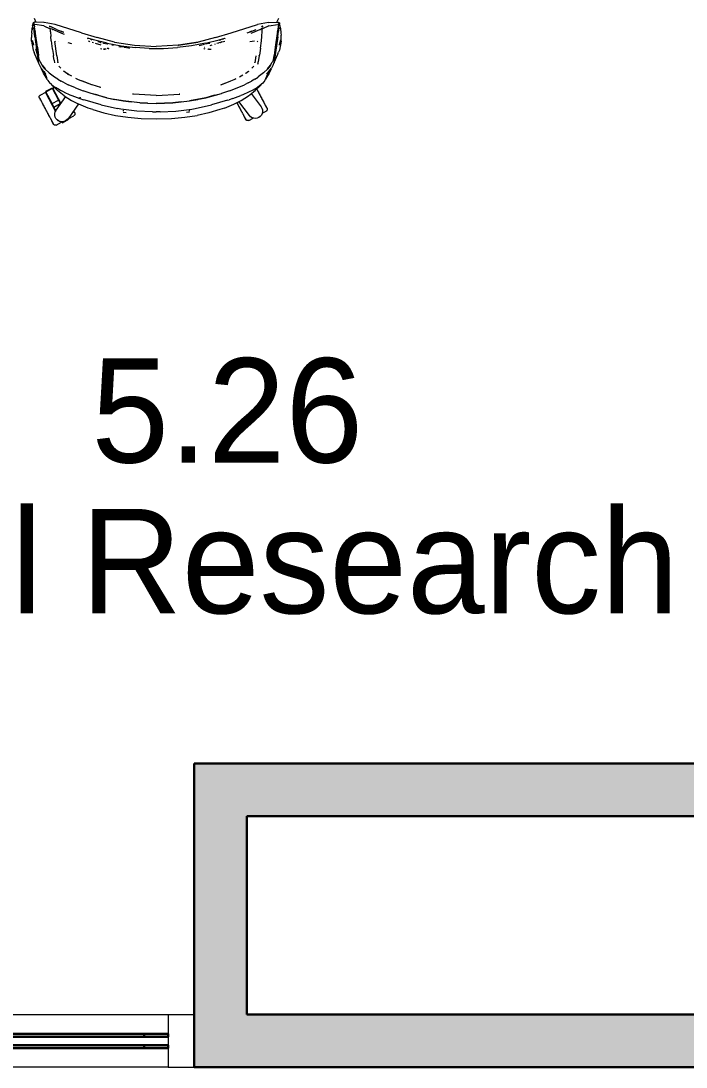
# Model space of a CAD drawing. Header units: millimetres. Extents: x 155927 to 326028, y -36033 to 97293.
# Drawn here: x 218083 to 219357, y 15108 to 17113 of the extents above; entities that cross this region are included whole.
import ezdxf

# ---------------------------------------------------------------- set-up
doc = ezdxf.new("R2010")
doc.units = ezdxf.units.MM
doc.header["$MEASUREMENT"] = 0
for name, color, linetype, lineweight in [('A-AREA-IDEN', 7, 'CONTINUOUS', 9), ('A-GLAZ-CURT', 7, 'CONTINUOUS', 9), ('A-GLAZ-CWMG', 7, 'CONTINUOUS', 9), ('A-WALL-PATT', 7, 'CONTINUOUS', 9), ('G-IMPT', 8, 'CONTINUOUS', 9), ('I-FURN', 8, 'CONTINUOUS', 9), ('I-WALL', 7, 'CONTINUOUS', 9)]:
    doc.layers.add(name, color=color, linetype=linetype, lineweight=lineweight)
doc.styles.add('Century Gothic', font='GOTHIC.TTF', dxfattribs={"height": 200})

msp = doc.modelspace()

# ---------------------------------------------------------------- hatches: boundary and pattern name
at = {"layer": 'A-GLAZ-CURT'}
h = msp.add_hatch(color=256, dxfattribs=at)
h.paths.add_polyline_path([(218319, 15143.6), (218319, 15149.6), (217529, 15149.6), (217529, 15143.6), (218138.2, 15143.6)], flags=0)
h.paths.add_polyline_path([(217529, 15165.6), (218319, 15165.6), (218319, 15171.6), (217529, 15171.6)], flags=0)
h = msp.add_hatch(color=256, dxfattribs=at)
h.paths.add_polyline_path([(218364.6, 15143.6), (218364.6, 15149.6), (218319, 15149.6), (218319, 15143.6)], flags=0)
h.paths.add_polyline_path([(218364.6, 15165.6), (218364.6, 15171.6), (218319, 15171.6), (218319, 15165.6)], flags=0)
at = {"layer": 'A-WALL-PATT'}
for points in [[(222748.8, 15588.6), (222849.8, 15588.6), (222849.8, 15689.6), (218414.6, 15689.6), (218414.6, 15588.6), (221777.7, 15588.6)], [(218515.6, 15107.6), (218515.6, 15588.6), (218414.6, 15588.6), (218414.6, 15107.6)], [(222849.8, 15107.6), (222849.8, 15208.6), (218515.6, 15208.6), (218515.6, 15107.6), (221777.7, 15107.6)]]:
    msp.add_hatch(color=256, dxfattribs=at).paths.add_polyline_path(points, flags=0)

# ---------------------------------------------------------------- linework, layer by layer
at = {"layer": 'A-GLAZ-CURT', "lineweight": 30}
for p, q in [((218319, 15171.6), (217529, 15171.6)), ((217529, 15165.6), (218319, 15165.6)), ((218319, 15165.6), (218319, 15171.6)), ((218364.6, 15171.6), (218319, 15171.6)), ((218319, 15171.6), (218319, 15165.6)), ((218319, 15165.6), (218364.6, 15165.6)), ((218364.6, 15165.6), (218364.6, 15171.6)), ((218319, 15149.6), (217529, 15149.6)), ((217529, 15143.6), (218319, 15143.6)), ((218319, 15143.6), (218319, 15149.6)), ((218364.6, 15149.6), (218319, 15149.6)), ((218319, 15149.6), (218319, 15143.6)), ((218319, 15143.6), (218364.6, 15143.6)), ((218364.6, 15143.6), (218364.6, 15149.6))]:
    msp.add_line(p, q, dxfattribs=at)
at = {"layer": 'A-GLAZ-CWMG'}
for p, q in [((218319, 15207.6), (217529, 15207.6)), ((218364.6, 15207.6), (218319, 15207.6)), ((218319, 15107.6), (217529, 15107.6)), ((218364.6, 15107.6), (218319, 15107.6))]:
    msp.add_line(p, q, dxfattribs=at)
at = {"layer": 'A-GLAZ-CWMG', "lineweight": 20, "extrusion": (0, 0, -1)}
for p, q in [((218414.6, 15207.6), (218364.6, 15207.6)), ((218364.6, 15207.6), (218364.6, 15107.6)), ((218414.6, 15107.6), (218414.6, 15207.6)), ((218364.6, 15107.6), (218414.6, 15107.6))]:
    msp.add_line(p, q, dxfattribs=at)
at = {"layer": 'G-IMPT'}
for p, q in [((218105.2, 17103.2), (218105.6, 17105.6)), ((218105.4, 17103.6), (218105.3, 17103)), ((218105.4, 17103.6), (218106, 17106.9)), ((218109.6, 17105.9), (218105.6, 17105.6)), ((218106, 17106.9), (218106.5, 17108.8)), ((218106, 17105.3), (218109.6, 17106)), ((218106, 17105.3), (218109.6, 17105.9)), ((218106.8, 17109.3), (218106.5, 17108.8)), ((218106.8, 17109.3), (218107.3, 17109.7)), ((218107.5, 17107.4), (218107.1, 17107.9)), ((218107.7, 17106.8), (218107.1, 17107.9)), ((218107.9, 17110.1), (218107.3, 17109.7)), ((218107.7, 17106.8), (218107.5, 17107.5)), ((218107.5, 17107.5), (218108.6, 17101.2)), ((218108.1, 17107.1), (218107.5, 17107.4)), ((218107.9, 17118.1), (218111.4, 17110)), ((218107.9, 17110.1), (218108.8, 17109.9)), ((218126.5, 17109.5), (218108, 17110.1)), ((218108, 17110.1), (218108.5, 17110)), ((218108.1, 17107.1), (218108.6, 17107)), ((218126.5, 17109.5), (218108.5, 17110)), ((218127.3, 17109.9), (218108.5, 17110)), ((218108.5, 17110), (218108.6, 17109.9)), ((218108.8, 17109.9), (218108.6, 17109.9)), ((218126.6, 17103.3), (218109.6, 17106)), ((218126.6, 17103.3), (218138.9, 17097.7)), ((218148.3, 17105.7), (218127.3, 17109.9)), ((218198.5, 17089.7), (218148.3, 17105.7)), ((218485.7, 17089.7), (218535.9, 17105.7)), ((218556.9, 17109.9), (218535.9, 17105.7)), ((218557.6, 17103.3), (218545.2, 17097.7)), ((218556.9, 17109.9), (218575.8, 17110.3)), ((218557.6, 17103.3), (218574.6, 17106)), ((218572.6, 17110.2), (218576.8, 17118.1)), ((218578.2, 17105.3), (218574.6, 17106)), ((218575.3, 17104.8), (218578.6, 17105.6)), ((218575.3, 17104.8), (218578.2, 17105.3)), ((218576.7, 17107.5), (218575.5, 17101.2)), ((218575.6, 17107), (218576.1, 17107.1)), ((218575.8, 17110.3), (218576.9, 17109.7)), ((218576.6, 17107.4), (218576.1, 17107.1)), ((218576.3, 17109.8), (218576.9, 17109.7)), ((218576.3, 17109.8), (218576.8, 17109.7)), ((218576.5, 17106.8), (218577, 17107.9)), ((218576.5, 17106.8), (218576.7, 17107.5)), ((218576.6, 17107.4), (218577, 17107.9)), ((218576.9, 17109.7), (218576.8, 17109.7)), ((218577.4, 17109.3), (218576.9, 17109.7)), ((218577.7, 17108.8), (218577.4, 17109.3)), ((218577.7, 17108.8), (218578.2, 17106.9)), ((218578.8, 17103.6), (218578.2, 17106.9)), ((218579, 17103.2), (218578.6, 17105.6)), ((218578.8, 17103.6), (218578.9, 17103)), ((218103.5, 17089.2), (218103.2, 17085.2)), ((218103.2, 17085.2), (218103.2, 17081.1)), ((218103.5, 17089.2), (218104.3, 17098.5)), ((218105.2, 17103.2), (218104.3, 17099)), ((218104.3, 17098.5), (218104.3, 17099)), ((218104.8, 17098.3), (218104.6, 17095.8)), ((218104.8, 17098.3), (218105.3, 17103)), ((218110.7, 17091.8), (218106.7, 17100.2)), ((218106.7, 17100.2), (218106.9, 17099.4)), ((218106.9, 17099.4), (218107.7, 17094.3)), ((218107.7, 17094.3), (218107.9, 17093)), ((218109.4, 17082.4), (218107.9, 17093)), ((218109.8, 17093.3), (218108.6, 17101.2)), ((218114.3, 17062.5), (218109.8, 17093.3)), ((218138, 17100.7), (218138.2, 17102.2)), ((218138.2, 17102.2), (218138.3, 17102.9)), ((218138.3, 17102.9), (218138.4, 17102.9)), ((218138.4, 17102.9), (218138.6, 17103)), ((218138.4, 17102.9), (218141.2, 17101.1)), ((218138.4, 17102.9), (218140.9, 17101.6)), ((218138.5, 17098.9), (218138.8, 17098.2)), ((218138.8, 17098.1), (218138.8, 17098.2)), ((218139.1, 17095.7), (218138.8, 17098.1)), ((218139.1, 17095.7), (218139.1, 17095.3)), ((218139.4, 17091.9), (218139.1, 17095.3)), ((218139.4, 17091.9), (218140, 17083)), ((218151, 17096.3), (218140.9, 17101.6)), ((218161.1, 17088.7), (218141, 17097.7)), ((218143.1, 17095.3), (218142.9, 17095.7)), ((218151, 17096.3), (218159.5, 17093)), ((218164.4, 17091), (218159.3, 17093.1)), ((218159.3, 17093.1), (218163.8, 17091.3)), ((218159.5, 17093), (218164.4, 17091)), ((218166.4, 17086.8), (218161.1, 17088.7)), ((218198.5, 17089.7), (218228.5, 17080.6)), ((218455.7, 17080.6), (218485.7, 17089.7)), ((218522.3, 17092), (218515.6, 17089)), ((218519.8, 17091), (218524.9, 17093.1)), ((218524.9, 17093.1), (218519.8, 17091)), ((218524.7, 17093), (218519.8, 17091)), ((218543.1, 17097.2), (218523.1, 17088.7)), ((218524.7, 17093), (218533.2, 17096.3)), ((218541.3, 17095.7), (218541.1, 17095.3)), ((218545.7, 17098.9), (218543.1, 17097.2)), ((218545.7, 17103.1), (218543.3, 17101.6)), ((218543.3, 17101.6), (218545.7, 17103.1)), ((218545.7, 17103.1), (218543.3, 17101.6)), ((218544.2, 17083), (218544.3, 17084)), ((218544.3, 17084), (218544.8, 17091.9)), ((218544.8, 17091.9), (218545.1, 17095.7)), ((218545.1, 17095.8), (218545.4, 17098.2)), ((218545.1, 17095.8), (218545.1, 17095.7)), ((218545.4, 17098.2), (218545.7, 17098.9)), ((218545.4, 17098.2), (218545.4, 17098.2)), ((218545.7, 17103.1), (218545.7, 17103.1)), ((218546, 17102.2), (218545.7, 17103.1)), ((218546.2, 17100.9), (218546, 17102.2)), ((218574.4, 17093.3), (218569.9, 17062.5)), ((218577.5, 17100.2), (218573.5, 17091.8)), ((218575.5, 17101.2), (218574.4, 17093.3)), ((218574.8, 17082.4), (218576.3, 17093)), ((218576.5, 17094.3), (218576.3, 17093)), ((218576.5, 17094.3), (218577.3, 17099.4)), ((218577.5, 17100.2), (218577.3, 17099.4)), ((218578.9, 17103), (218579.4, 17098.3)), ((218579.8, 17099), (218579, 17103.2)), ((218579.4, 17098.3), (218579.6, 17095.8)), ((218579.9, 17098.5), (218579.8, 17099)), ((218579.9, 17098.5), (218580.7, 17089.2)), ((218580.7, 17089.2), (218581, 17085.2)), ((218581, 17081.1), (218581, 17085.2)), ((218103.2, 17074.1), (218103.2, 17081.1)), ((218103.2, 17074.1), (218106.4, 17056.4)), ((218104.6, 17076), (218106.6, 17066.7)), ((218106.6, 17066.7), (218106.8, 17066.1)), ((218109.4, 17082.4), (218116, 17035.2)), ((218140.6, 17074.8), (218140, 17083)), ((218140.6, 17074.7), (218140.6, 17074.8)), ((218140.6, 17074.7), (218142.8, 17059.5)), ((218149, 17074), (218147.8, 17072.5)), ((218147.9, 17073.2), (218147.8, 17072.9)), ((218147.8, 17072.7), (218147.8, 17072.9)), ((218151.6, 17045.9), (218147.9, 17073.2)), ((218153.9, 17073.7), (218154.3, 17073.6)), ((218180.4, 17069), (218173.2, 17070.4)), ((218210.1, 17079.5), (218210.3, 17079.6)), ((218210.3, 17079.6), (218210.6, 17079.5)), ((218210.9, 17078.5), (218210.5, 17079.1)), ((218210.6, 17079.5), (218210.9, 17079.5)), ((218210.9, 17078.5), (218210.7, 17078.7)), ((218210.9, 17079.5), (218211.1, 17079.4)), ((218221.6, 17076.3), (218211.1, 17079.4)), ((218213.8, 17073.2), (218212.1, 17073.8)), ((218213.8, 17073.2), (218214.8, 17072.8)), ((218216.4, 17077.5), (218215.7, 17077.7)), ((218216.4, 17077.5), (218218.5, 17076.7)), ((218221.6, 17070.5), (218219.4, 17071.2)), ((218247.9, 17069.8), (218221.6, 17076.3)), ((218224.7, 17070), (218236.1, 17066.8)), ((218262.2, 17072.2), (218228.5, 17080.6)), ((218231, 17072.7), (218230.3, 17072.9)), ((218235, 17071.6), (218231, 17072.7)), ((218235, 17071.6), (218236.1, 17071.3)), ((218236.1, 17071.3), (218236.3, 17071.3)), ((218241.1, 17070), (218239.8, 17070.3)), ((218241.1, 17070), (218247.9, 17068.5)), ((218247.9, 17069.8), (218274.5, 17064.8)), ((218249.9, 17068), (218247.9, 17068.5)), ((218259.9, 17065.8), (218257.1, 17066.3)), ((218262.2, 17072.2), (218300.1, 17066.2)), ((218270, 17063.9), (218272.9, 17063.3)), ((218274.5, 17063.1), (218272.9, 17063.3)), ((218274.5, 17064.8), (218301.5, 17061.5)), ((218300.1, 17066.2), (218342.1, 17063.9)), ((218384.1, 17066.2), (218342.1, 17063.9)), ((218409.6, 17064.8), (218382.7, 17061.5)), ((218384.1, 17066.2), (218421.6, 17072)), ((218422, 17072.2), (218384.3, 17066)), ((218384.3, 17066), (218421.6, 17072)), ((218436.3, 17069.8), (218409.6, 17064.8)), ((218455.7, 17080.6), (218422, 17072.2)), ((218424.3, 17065.8), (218426.9, 17066.3)), ((218426.9, 17066.3), (218434.3, 17068)), ((218436.3, 17069.8), (218462.6, 17076.3)), ((218436.3, 17068.5), (218443, 17070)), ((218443, 17070), (218444.3, 17070.3)), ((218448.1, 17066.2), (218444.3, 17065.2)), ((218448.1, 17066.2), (218446.6, 17065.8)), ((218454.9, 17068.1), (218453.8, 17067.7)), ((218460.7, 17069.8), (218458.2, 17069.1)), ((218461.5, 17070.1), (218460.7, 17069.8)), ((218462.6, 17075.7), (218462.2, 17075.5)), ((218462.6, 17076.3), (218473.9, 17079.6)), ((218462.6, 17076.3), (218473.2, 17079.4)), ((218462.6, 17076.3), (218473.5, 17079.4)), ((218462.6, 17075.7), (218464.9, 17076.4)), ((218462.6, 17071.1), (218473.1, 17074.2)), ((218464.9, 17071.2), (218462.6, 17070.5)), ((218465.7, 17076.7), (218464.9, 17076.4)), ((218464.9, 17071.2), (218465.6, 17071.5)), ((218467.8, 17072.3), (218465.6, 17071.5)), ((218468.4, 17077.7), (218469.4, 17078.1)), ((218469.4, 17078.1), (218470.5, 17078.4)), ((218473.2, 17079.4), (218473.5, 17079.4)), ((218473.3, 17078.5), (218473.7, 17079.1)), ((218473.3, 17078.5), (218473.5, 17078.7)), ((218473.9, 17079.6), (218474.1, 17079.5)), ((218530.2, 17073.7), (218521.1, 17072.3)), ((218530.2, 17073.7), (218529.9, 17073.6)), ((218535.2, 17074), (218536.5, 17072.4)), ((218541.5, 17060.6), (218543.6, 17074.7)), ((218543.6, 17074.8), (218544.2, 17083)), ((218543.6, 17074.8), (218543.6, 17074.7)), ((218574.8, 17082.4), (218568.1, 17035.2)), ((218577.6, 17066.7), (218577.4, 17066.1)), ((218579.6, 17076), (218577.6, 17066.7)), ((218581, 17074.1), (218577.8, 17056.4)), ((218581, 17074.1), (218581, 17081.1)), ((218106.4, 17056.4), (218108, 17052.5)), ((218109.4, 17049.2), (218108, 17052.5)), ((218116.2, 17032.7), (218109.4, 17049.2)), ((218110.9, 17059.6), (218114.3, 17047.7)), ((218110.9, 17059.6), (218114.4, 17046.6)), ((218114.3, 17062.5), (218116.6, 17047.3)), ((218114.4, 17061.9), (218116.7, 17046.7)), ((218114.4, 17061.9), (218116.6, 17047.3)), ((218118, 17039), (218116.7, 17046.7)), ((218142.8, 17059.5), (218143.1, 17057.9)), ((218143.1, 17057.9), (218144.9, 17046.2)), ((218145.2, 17044.5), (218144.9, 17046.2)), ((218146.3, 17037.7), (218145.2, 17044.5)), ((218151.6, 17045.9), (218153.4, 17032.5)), ((218237.4, 17058.8), (218235.3, 17059)), ((218246.2, 17058.3), (218241.2, 17058.4)), ((218241.2, 17058.4), (218243.4, 17058.4)), ((218246.2, 17058.3), (218243.4, 17058.4)), ((218250, 17059.7), (218247.9, 17059.6)), ((218248.1, 17059.6), (218247.9, 17059.6)), ((218251.3, 17059.9), (218249.3, 17059.2)), ((218250.2, 17059.7), (218251.3, 17059.9)), ((218280.2, 17062.2), (218274.5, 17063.1)), ((218280.2, 17062.2), (218288.7, 17060.9)), ((218288.7, 17060.9), (218290.4, 17060.7)), ((218328.5, 17059.9), (218301.5, 17061.5)), ((218328.5, 17059.9), (218355.7, 17059.9)), ((218355.7, 17059.9), (218382.7, 17061.5)), ((218432.9, 17059.9), (218434.9, 17059.2)), ((218432.9, 17059.9), (218434, 17059.7)), ((218434.5, 17062.6), (218434.9, 17062.7)), ((218441, 17058.4), (218441.7, 17058.4)), ((218443.1, 17058.5), (218441.7, 17058.4)), ((218443.1, 17058.5), (218446.8, 17058.7)), ((218446.8, 17058.7), (218447.3, 17058.8)), ((218532.6, 17045.9), (218530.8, 17032.5)), ((218539.2, 17046.2), (218537.4, 17034.4)), ((218539.2, 17046.2), (218539.3, 17046.8)), ((218539.4, 17047.3), (218539.3, 17046.8)), ((218541.5, 17060.6), (218539.4, 17047.3)), ((218566.2, 17039), (218567.5, 17046.7)), ((218569.9, 17062.5), (218567.5, 17046.7)), ((218568, 17032.7), (218574.8, 17049.2)), ((218574.8, 17049.2), (218576.2, 17052.5)), ((218577.8, 17056.4), (218576.2, 17052.5)), ((218116, 17035.2), (218116.7, 17032.2)), ((218117, 17031.6), (218116.2, 17032.7)), ((218118.3, 17028.8), (218116.7, 17032.2)), ((218119.8, 17034.2), (218118, 17039)), ((218121.3, 17022.2), (218118.3, 17028.8)), ((218119.8, 17034.2), (218120, 17033.8)), ((218123.3, 17028), (218120, 17033.8)), ((218128.7, 17021), (218123.3, 17028)), ((218123.6, 17027.8), (218129, 17020.8)), ((218123.6, 17027.8), (218126.2, 17024.4)), ((218129, 17020.8), (218126.2, 17024.4)), ((218146.3, 17037.7), (218147, 17032.6)), ((218153.4, 17032.5), (218153.3, 17033)), ((218158.9, 17022), (218155.6, 17025.9)), ((218525.3, 17022), (218528.6, 17025.9)), ((218530.8, 17032.5), (218530.9, 17033)), ((218536.5, 17029.8), (218537, 17032)), ((218537, 17032), (218537.4, 17034)), ((218537.4, 17034.4), (218537.4, 17034)), ((218555.2, 17020.8), (218560.6, 17027.8)), ((218555.2, 17020.8), (218558, 17024.4)), ((218560.9, 17028), (218555.5, 17021)), ((218560.6, 17027.8), (218558, 17024.4)), ((218560.9, 17028), (218564.2, 17033.8)), ((218565.9, 17028.8), (218562.9, 17022.3)), ((218564.2, 17033.8), (218564.4, 17034.2)), ((218566.2, 17039), (218564.4, 17034.2)), ((218565.9, 17028.8), (218567.5, 17032.2)), ((218567.2, 17031.6), (218568, 17032.7)), ((218568.1, 17035.2), (218567.5, 17032.2)), ((218130.2, 17010.6), (218121.3, 17022.2)), ((218125.9, 17012.5), (218122, 17021.1)), ((218133.1, 17001), (218125.9, 17012.5)), ((218127, 17016.2), (218131.5, 17004.3)), ((218128.7, 17021), (218136.6, 17013.3)), ((218130.2, 17010.6), (218129.1, 17012.5)), ((218132.6, 17002.1), (218131.5, 17004.3)), ((218136.6, 17013.3), (218147, 17005.3)), ((218147, 17005.3), (218147.3, 17005.1)), ((218153.4, 17001.2), (218147.3, 17005.1)), ((218165.5, 17015.7), (218164.4, 17016.5)), ((218170.7, 17012.2), (218165.5, 17015.7)), ((218171.2, 17011.8), (218170.7, 17012.2)), ((218175, 17009.3), (218171.2, 17011.8)), ((218175, 17009.3), (218172.2, 17010.8)), ((218180.3, 17006.6), (218172.2, 17010.8)), ((218508, 17008.7), (218501.1, 17005.2)), ((218513.5, 17012.2), (218512.9, 17011.8)), ((218518.7, 17015.7), (218513.5, 17012.2)), ((218518.7, 17015.7), (218519.8, 17016.5)), ((218530.8, 17001.2), (218536.9, 17005.1)), ((218536.9, 17005.1), (218537.2, 17005.3)), ((218547.6, 17013.3), (218537.2, 17005.3)), ((218547.6, 17013.3), (218555.5, 17021)), ((218558.2, 17012.5), (218551.1, 17001)), ((218551.6, 17002.1), (218552.7, 17004.3)), ((218557.2, 17016.2), (218552.7, 17004.3)), ((218554, 17010.6), (218562.9, 17022.3)), ((218554, 17010.6), (218555.1, 17012.6)), ((218562.2, 17021.1), (218558.2, 17012.5)), ((218133.8, 16999.7), (218132.6, 17002.1)), ((218133.1, 17001), (218133.6, 17000.2)), ((218133.8, 16999.7), (218134.4, 16998.5)), ((218134.4, 16998.5), (218138.2, 16993.7)), ((218141.3, 16990.8), (218138.2, 16993.7)), ((218139.7, 16992.8), (218142.7, 16989.1)), ((218141.3, 16990.8), (218147.4, 16986)), ((218142.7, 16989.1), (218153, 16979.1)), ((218147.4, 16986), (218148.7, 16985.2)), ((218156.7, 16980.5), (218148.7, 16985.2)), ((218153.4, 17001.2), (218159.6, 16997.4)), ((218166.4, 16993.9), (218159.6, 16997.4)), ((218166.4, 16993.9), (218173.1, 16990.5)), ((218187.3, 16984.3), (218173.1, 16990.5)), ((218187.3, 16984.3), (218202.2, 16978.8)), ((218187.4, 17002.7), (218192.2, 17000.5)), ((218192.2, 17000.5), (218197.7, 16998.2)), ((218192.2, 17000.5), (218199.3, 16997.8)), ((218201, 16997.1), (218199.3, 16997.8)), ((218218.5, 16990.4), (218200.1, 16997.3)), ((218218.5, 16990.4), (218201, 16997.1)), ((218236, 16984.9), (218219.5, 16990.2)), ((218236, 16984.9), (218232.5, 16986)), ((218465.7, 16990.4), (218483.2, 16997.1)), ((218465.7, 16990.4), (218473.1, 16993.2)), ((218482, 16978.8), (218496.8, 16984.3)), ((218483.2, 16997.1), (218484.9, 16997.8)), ((218484.9, 16997.8), (218494.2, 17001.5)), ((218494.2, 17001.5), (218492, 17000.5)), ((218496.8, 16984.3), (218511.1, 16990.5)), ((218517.8, 16993.9), (218511.1, 16990.5)), ((218517.8, 16993.9), (218524.6, 16997.4)), ((218530.8, 17001.2), (218524.6, 16997.4)), ((218527.5, 16980.5), (218535.5, 16985.2)), ((218541.5, 16989.1), (218531.2, 16979.1)), ((218536.8, 16986), (218535.5, 16985.2)), ((218542.9, 16990.8), (218536.8, 16986)), ((218541.5, 16989.1), (218544.5, 16992.8)), ((218546, 16993.7), (218542.9, 16990.8)), ((218549.8, 16998.5), (218546, 16993.7)), ((218549.8, 16998.5), (218550.4, 16999.7)), ((218550.4, 16999.7), (218551.6, 17002.1)), ((218165.6, 16969.3), (218153, 16979.1)), ((218165.3, 16976.1), (218156.7, 16980.5)), ((218165.7, 16975.9), (218156.7, 16980.5)), ((218156.7, 16980.5), (218157.3, 16980.1)), ((218165.7, 16975.9), (218157.3, 16980.1)), ((218165.3, 16976.1), (218165.7, 16975.9)), ((218165.6, 16969.3), (218179.9, 16960.4)), ((218165.7, 16975.9), (218176.7, 16971.2)), ((218176.7, 16971.2), (218180.4, 16969.7)), ((218180.4, 16969.7), (218195.3, 16964.1)), ((218195.3, 16964.1), (218195.5, 16964.1)), ((218195.5, 16964.1), (218195.3, 16964.1)), ((218195.3, 16964.1), (218202.3, 16961.7)), ((218195.5, 16964.1), (218195.7, 16964.5)), ((218195.7, 16964.5), (218195.5, 16964.1)), ((218195.5, 16964.1), (218195.5, 16964.1)), ((218196.1, 16965.4), (218195.7, 16964.5)), ((218195.8, 16964.7), (218195.7, 16964.5)), ((218196.1, 16965.4), (218195.8, 16964.7)), ((218196.1, 16965.4), (218196.5, 16966.4)), ((218196.1, 16965.4), (218196.3, 16965.8)), ((218196.5, 16966.4), (218196.3, 16965.8)), ((218217.1, 16973.8), (218202.2, 16978.8)), ((218247.6, 16965.5), (218217.1, 16973.8)), ((218230.4, 16970.1), (218217.2, 16973.9)), ((218247.6, 16965.5), (218217.2, 16973.9)), ((218230.4, 16970.1), (218247.6, 16965.5)), ((218247.6, 16965.5), (218278.8, 16959.3)), ((218247.6, 16965.5), (218262.7, 16962.4)), ((218247.6, 16965.5), (218278.7, 16959.3)), ((218298.4, 16972.2), (218296.6, 16972.5)), ((218296.8, 16972.5), (218297.1, 16972.5)), ((218298.4, 16972.2), (218297.1, 16972.5)), ((218342.1, 16969.9), (218298.4, 16972.2)), ((218342.1, 16969.9), (218298.4, 16972.2)), ((218342.1, 16969.9), (218387.4, 16972.5)), ((218387.4, 16972.5), (218385.8, 16972.2)), ((218385.8, 16972.2), (218387.1, 16972.5)), ((218387.4, 16972.5), (218387.1, 16972.5)), ((218405.4, 16959.3), (218436.7, 16965.5)), ((218436.7, 16965.5), (218405.5, 16959.3)), ((218436.6, 16965.5), (218421.5, 16962.4)), ((218436.6, 16965.5), (218467, 16973.9)), ((218436.6, 16965.5), (218467.1, 16973.8)), ((218453.8, 16970.1), (218436.6, 16965.5)), ((218453.8, 16970.1), (218467, 16973.9)), ((218482, 16978.8), (218467.1, 16973.8)), ((218488.7, 16964.1), (218481.9, 16961.7)), ((218488.7, 16964.1), (218503.8, 16969.7)), ((218507.5, 16971.2), (218503.8, 16969.7)), ((218504.3, 16960.4), (218518.6, 16969.3)), ((218518.5, 16975.9), (218507.5, 16971.2)), ((218518.5, 16975.9), (218518.9, 16976.1)), ((218518.6, 16969.3), (218531.2, 16979.1)), ((218526.9, 16980.1), (218518.9, 16976.1)), ((218526.9, 16980.1), (218527.5, 16980.5)), ((218179.9, 16960.4), (218193.6, 16953.3)), ((218211.6, 16945.7), (218193.6, 16953.3)), ((218205.9, 16960.5), (218202.3, 16961.7)), ((218236.7, 16951.6), (218205.9, 16960.5)), ((218220.4, 16942.7), (218211.6, 16945.7)), ((218236.7, 16951.6), (218267.5, 16944.9)), ((218278.8, 16959.3), (218262.7, 16962.4)), ((218274.4, 16943.7), (218267.5, 16944.9)), ((218304.6, 16939.9), (218274.4, 16943.7)), ((218310.3, 16955.5), (218278.7, 16959.3)), ((218310.3, 16955.5), (218278.8, 16959.3)), ((218278.8, 16959.3), (218294.2, 16957.3)), ((218310.3, 16955.5), (218294.2, 16957.3)), ((218310.3, 16955.5), (218342.1, 16954.1)), ((218325.2, 16954.8), (218310.3, 16955.5)), ((218310.3, 16955.5), (218342.1, 16954.4)), ((218325.2, 16954.8), (218342.1, 16954.4)), ((218342.1, 16954.1), (218373.9, 16955.5)), ((218373.9, 16955.5), (218342.1, 16954.4)), ((218359, 16954.8), (218342.1, 16954.4)), ((218373.9, 16955.5), (218359, 16954.8)), ((218373.9, 16955.5), (218405.4, 16959.3)), ((218373.9, 16955.5), (218405.5, 16959.3)), ((218389.9, 16957.3), (218373.9, 16955.5)), ((218379.6, 16939.9), (218409.8, 16943.7)), ((218389.9, 16957.3), (218405.4, 16959.3)), ((218405.4, 16959.3), (218421.5, 16962.4)), ((218405.4, 16943.2), (218405.5, 16941.9)), ((218409.8, 16943.7), (218416.7, 16944.9)), ((218416.7, 16944.9), (218447.5, 16951.6)), ((218478.3, 16960.5), (218447.5, 16951.6)), ((218472.6, 16945.7), (218463.8, 16942.7)), ((218472.6, 16945.7), (218490.5, 16953.3)), ((218478.3, 16960.5), (218481.9, 16961.7)), ((218490.5, 16953.3), (218504.3, 16960.4)), ((218220.4, 16942.7), (218241.6, 16936.5)), ((218241.6, 16936.5), (218264, 16931.7)), ((218264, 16931.7), (218287.4, 16928.2)), ((218278.7, 16941.9), (218278.6, 16939.9)), ((218278.6, 16939.9), (218278.7, 16940)), ((218278.7, 16938.1), (218284.1, 16937.4)), ((218287.4, 16928.2), (218313, 16925.9)), ((218334.8, 16938.3), (218304.6, 16939.9)), ((218313, 16925.9), (218342.1, 16925.1)), ((218334.8, 16938.3), (218342.1, 16938.2)), ((218349.4, 16938.3), (218342.1, 16938.2)), ((218342.1, 16925.1), (218371.2, 16925.9)), ((218349.4, 16938.3), (218379.6, 16939.9)), ((218371.2, 16925.9), (218396.8, 16928.2)), ((218396.8, 16928.2), (218420.2, 16931.7)), ((218405.5, 16938.1), (218400.1, 16937.4)), ((218403.9, 16938), (218400.1, 16937.4)), ((218405.5, 16939.9), (218405.5, 16941.9)), ((218405.5, 16939.9), (218405.5, 16940)), ((218442.6, 16936.5), (218420.2, 16931.7)), ((218463.8, 16942.7), (218442.6, 16936.5))]:
    msp.add_line(p, q, dxfattribs=at)
at = {"layer": 'I-FURN'}
for p, q in [((218142.5, 16983.6), (218130.1, 16977.1)), ((218130.2, 16976.9), (218142.6, 16983.5)), ((218142.6, 16983.5), (218154.6, 16960.8)), ((218147, 16985), (218143.8, 16983.3)), ((218143.8, 16983.3), (218159.1, 16954.6)), ((218117.9, 16967.8), (218118, 16968)), ((218117.9, 16967.7), (218117.9, 16967.8)), ((218117.9, 16967.5), (218117.9, 16967.7)), ((218117.9, 16967.3), (218117.9, 16967.5)), ((218117.9, 16967.2), (218117.9, 16967.3)), ((218117.9, 16967), (218117.9, 16967.2)), ((218117.9, 16966.9), (218117.9, 16967)), ((218117.9, 16966.7), (218117.9, 16966.9)), ((218117.9, 16966.5), (218117.9, 16966.7)), ((218117.9, 16966.4), (218117.9, 16966.5)), ((218117.9, 16966.2), (218117.9, 16966.4)), ((218118, 16966.1), (218117.9, 16966.2)), ((218118, 16968.3), (218118.1, 16968.4)), ((218118, 16968.1), (218118, 16968.3)), ((218118, 16968), (218118, 16968.1)), ((218118, 16965.9), (218118, 16966.1)), ((218118.1, 16965.8), (218118, 16965.9)), ((218118.1, 16968.4), (218118.2, 16968.6)), ((218118.1, 16965.6), (218118.1, 16965.8)), ((218118.2, 16965.5), (218118.1, 16965.6)), ((218118.2, 16968.7), (218118.3, 16968.9)), ((218118.2, 16968.6), (218118.2, 16968.7)), ((218118.2, 16965.3), (218118.2, 16965.5)), ((218118.3, 16965.2), (218118.2, 16965.3)), ((218118.3, 16968.9), (218118.4, 16969)), ((218118.3, 16965.1), (218118.3, 16965.2)), ((218118.3, 16965.2), (218118.3, 16965.2)), ((218118.3, 16965.2), (218118.3, 16965.1)), ((218118.4, 16965), (218118.3, 16965.1)), ((218118.3, 16965.1), (218118.4, 16965.1)), ((218118.4, 16969.2), (218118.5, 16969.3)), ((218118.4, 16969), (218118.4, 16969.2)), ((218118.4, 16965.1), (218118.4, 16965)), ((218118.5, 16964.9), (218118.4, 16965)), ((218118.4, 16965), (218118.5, 16964.8)), ((218118.5, 16969.3), (218118.6, 16969.4)), ((218118.5, 16964.8), (218118.5, 16964.9)), ((218118.6, 16964.6), (218118.5, 16964.8)), ((218118.5, 16964.8), (218118.6, 16964.7)), ((218118.6, 16969.4), (218118.7, 16969.6)), ((218118.6, 16964.7), (218118.7, 16964.4)), ((218118.8, 16964.3), (218118.6, 16964.6)), ((218118.7, 16969.6), (218118.8, 16969.7)), ((218118.7, 16964.4), (218118.8, 16964.2)), ((218118.8, 16969.7), (218118.9, 16969.8)), ((218118.9, 16964), (218118.8, 16964.3)), ((218118.8, 16964.2), (218119, 16963.9)), ((218118.9, 16969.8), (218119, 16969.9)), ((218119.1, 16963.7), (218118.9, 16964)), ((218119, 16969.9), (218119.2, 16970)), ((218119, 16963.9), (218119.2, 16963.6)), ((218119.3, 16963.4), (218119.1, 16963.7)), ((218119.2, 16970), (218119.3, 16970.1)), ((218119.2, 16963.6), (218119.4, 16963.2)), ((218119.3, 16970.1), (218119.4, 16970.2)), ((218119.5, 16963), (218119.3, 16963.4)), ((218119.4, 16970.2), (218119.5, 16970.3)), ((218119.4, 16963.2), (218119.6, 16962.8)), ((218119.5, 16970.3), (218119.7, 16970.4)), ((218119.7, 16962.5), (218119.5, 16963)), ((218119.7, 16970.4), (218119.8, 16970.5)), ((218119.8, 16970.5), (218120, 16970.6)), ((218129.7, 16975.8), (218120, 16970.6)), ((218120, 16970.6), (218120, 16970.6)), ((218129.7, 16975.8), (218149.1, 16939.2)), ((218142.3, 16954.2), (218130.2, 16976.9)), ((218150, 16941.4), (218168.5, 16967.8)), ((218523.6, 16973.5), (218542.7, 16948.2)), ((218535.2, 16980.9), (218534.7, 16981.8)), ((218535, 16981.4), (218535.4, 16980.5)), ((218535.7, 16980), (218535.2, 16980.9)), ((218535.4, 16980.5), (218535.9, 16979.6)), ((218536.2, 16979), (218535.7, 16980)), ((218535.9, 16979.6), (218536.4, 16978.6)), ((218536.7, 16978.1), (218536.2, 16979)), ((218536.4, 16978.6), (218536.9, 16977.7)), ((218537.2, 16977.1), (218536.7, 16978.1)), ((218536.9, 16977.7), (218537.5, 16976.7)), ((218537.7, 16976.2), (218537.2, 16977.1)), ((218537.5, 16976.7), (218538, 16975.7)), ((218538.3, 16975.2), (218537.7, 16976.2)), ((218538, 16975.7), (218538.5, 16974.7)), ((218538.8, 16974.2), (218538.3, 16975.2)), ((218538.5, 16974.7), (218539, 16973.7)), ((218539.3, 16973.2), (218538.8, 16974.2)), ((218539, 16973.7), (218539.6, 16972.7)), ((218539.9, 16972.2), (218539.3, 16973.2)), ((218539.6, 16972.7), (218540.1, 16971.7)), ((218540.4, 16971.2), (218539.9, 16972.2)), ((218540.1, 16971.7), (218540.6, 16970.7)), ((218540.9, 16970.2), (218540.4, 16971.2)), ((218540.6, 16970.7), (218541.2, 16969.7)), ((218541.5, 16969.2), (218540.9, 16970.2)), ((218541.2, 16969.7), (218541.7, 16968.7)), ((218542, 16968.2), (218541.5, 16969.2)), ((218541.7, 16968.7), (218542.2, 16967.7)), ((218542.5, 16967.2), (218542, 16968.2)), ((218542.2, 16967.7), (218542.8, 16966.7)), ((218543, 16966.2), (218542.5, 16967.2)), ((218542.8, 16966.7), (218543.3, 16965.7)), ((218543.6, 16965.2), (218543, 16966.2)), ((218543.3, 16965.7), (218543.8, 16964.7)), ((218544.1, 16964.2), (218543.6, 16965.2)), ((218543.8, 16964.7), (218544.3, 16963.8)), ((218544.6, 16963.2), (218544.1, 16964.2)), ((218544.3, 16963.8), (218544.8, 16962.8)), ((218545.1, 16962.3), (218544.6, 16963.2)), ((218119.6, 16962.8), (218119.8, 16962.3)), ((218120, 16962.1), (218119.7, 16962.5)), ((218119.8, 16962.3), (218120.1, 16961.8)), ((218120.2, 16961.6), (218120, 16962.1)), ((218120.1, 16961.8), (218120.4, 16961.3)), ((218120.5, 16961), (218120.2, 16961.6)), ((218120.4, 16961.3), (218120.7, 16960.8)), ((218120.8, 16960.5), (218120.5, 16961)), ((218120.7, 16960.8), (218121, 16960.2)), ((218121, 16960.2), (218121.3, 16959.6)), ((218121.3, 16959.6), (218121.6, 16958.9)), ((218121.6, 16958.9), (218122, 16958.3)), ((218122, 16958.3), (218122.4, 16957.5)), ((218122.4, 16957.5), (218122.8, 16956.8)), ((218122.8, 16956.8), (218123.2, 16956)), ((218123.2, 16956), (218123.6, 16955.3)), ((218123.6, 16955.3), (218124, 16954.4)), ((218124, 16954.4), (218124.5, 16953.6)), ((218124.7, 16953.2), (218124.3, 16954)), ((218124.5, 16953.6), (218124.9, 16952.8)), ((218125.2, 16952.3), (218124.7, 16953.2)), ((218124.9, 16952.8), (218125.4, 16951.9)), ((218125.6, 16951.4), (218125.2, 16952.3)), ((218125.4, 16951.9), (218125.9, 16951)), ((218126.1, 16950.5), (218125.6, 16951.4)), ((218125.9, 16951), (218126.4, 16950.1)), ((218126.6, 16949.6), (218126.1, 16950.5)), ((218126.4, 16950.1), (218126.8, 16949.1)), ((218127.1, 16948.6), (218126.6, 16949.6)), ((218126.8, 16949.1), (218127.3, 16948.2)), ((218127.6, 16947.7), (218127.1, 16948.6)), ((218127.3, 16948.2), (218127.9, 16947.2)), ((218128.1, 16946.7), (218127.6, 16947.7)), ((218127.9, 16947.2), (218128.4, 16946.3)), ((218128.7, 16945.7), (218128.1, 16946.7)), ((218128.4, 16946.3), (218128.9, 16945.3)), ((218129.2, 16944.8), (218128.7, 16945.7)), ((218128.9, 16945.3), (218129.4, 16944.3)), ((218129.7, 16943.8), (218129.2, 16944.8)), ((218129.4, 16944.3), (218129.9, 16943.3)), ((218130.2, 16942.8), (218129.7, 16943.8)), ((218129.9, 16943.3), (218130.5, 16942.3)), ((218142.3, 16954.2), (218154.6, 16960.8)), ((218145.8, 16947.5), (218142.3, 16954.2)), ((218145.8, 16947.5), (218158.2, 16954.1)), ((218149.6, 16940.5), (218145.8, 16947.5)), ((218154.6, 16960.8), (218158.2, 16954.1)), ((218193, 16953.9), (218173, 16925.3)), ((218496.6, 16955.5), (218496.1, 16956.5)), ((218496.3, 16956.1), (218496.8, 16955.1)), ((218497.1, 16954.6), (218496.6, 16955.5)), ((218496.8, 16955.1), (218497.4, 16954.1)), ((218497.6, 16953.6), (218497.1, 16954.6)), ((218497.4, 16954.1), (218497.9, 16953.1)), ((218498.2, 16952.6), (218497.6, 16953.6)), ((218497.9, 16953.1), (218498.4, 16952.1)), ((218498.7, 16951.6), (218498.2, 16952.6)), ((218498.4, 16952.1), (218498.9, 16951.1)), ((218499.2, 16950.6), (218498.7, 16951.6)), ((218498.9, 16951.1), (218499.5, 16950.1)), ((218499.8, 16949.6), (218499.2, 16950.6)), ((218499.5, 16950.1), (218500, 16949.1)), ((218500.3, 16948.6), (218499.8, 16949.6)), ((218520.3, 16931.4), (218499.9, 16958.4)), ((218500, 16949.1), (218500.6, 16948.1)), ((218500.8, 16947.6), (218500.3, 16948.6)), ((218500.6, 16948.1), (218501.1, 16947.1)), ((218501.4, 16946.6), (218500.8, 16947.6)), ((218501.1, 16947.1), (218501.6, 16946.1)), ((218501.9, 16945.6), (218501.4, 16946.6)), ((218501.6, 16946.1), (218502.1, 16945.1)), ((218502.4, 16944.6), (218501.9, 16945.6)), ((218502.1, 16945.1), (218502.7, 16944.1)), ((218503, 16943.6), (218502.4, 16944.6)), ((218502.7, 16944.1), (218503.2, 16943.1)), ((218503.5, 16942.6), (218503, 16943.6)), ((218503.2, 16943.1), (218503.7, 16942.2)), ((218542.7, 16948.2), (218544.4, 16945.3)), ((218544.4, 16945.3), (218545.3, 16942)), ((218544.8, 16962.8), (218545.3, 16961.8)), ((218545.6, 16961.3), (218545.1, 16962.3)), ((218545.3, 16961.8), (218545.8, 16960.9)), ((218546.1, 16960.4), (218545.6, 16961.3)), ((218545.8, 16960.9), (218546.3, 16960)), ((218546.6, 16959.5), (218546.1, 16960.4)), ((218546.3, 16960), (218546.8, 16959.1)), ((218547.1, 16958.6), (218546.6, 16959.5)), ((218546.8, 16959.1), (218547.3, 16958.2)), ((218547.5, 16957.7), (218547.1, 16958.6)), ((218547.3, 16958.2), (218547.8, 16957.3)), ((218548, 16956.9), (218547.5, 16957.7)), ((218547.8, 16957.3), (218548.2, 16956.5)), ((218548.4, 16956), (218548, 16956.9)), ((218548.9, 16955.2), (218548.4, 16956)), ((218549.3, 16954.4), (218548.9, 16955.2)), ((218549.7, 16953.7), (218549.3, 16954.4)), ((218550.1, 16952.9), (218549.7, 16953.7)), ((218550.5, 16952.2), (218550.1, 16952.9)), ((218550.8, 16951.5), (218550.5, 16952.2)), ((218551.2, 16950.9), (218550.8, 16951.5)), ((218551.5, 16950.3), (218551.2, 16950.9)), ((218551.8, 16949.7), (218551.5, 16950.3)), ((218551.6, 16950), (218551.9, 16949.4)), ((218552.1, 16949.1), (218551.8, 16949.7)), ((218551.9, 16949.4), (218552.2, 16948.9)), ((218552.4, 16948.6), (218552.1, 16949.1)), ((218552.2, 16948.9), (218552.5, 16948.4)), ((218552.6, 16948.2), (218552.4, 16948.6)), ((218552.5, 16948.4), (218552.7, 16947.9)), ((218552.9, 16947.7), (218552.6, 16948.2)), ((218552.7, 16947.9), (218553, 16947.5)), ((218553.1, 16947.3), (218552.9, 16947.7)), ((218553, 16947.5), (218553.2, 16947.1)), ((218553.3, 16946.9), (218553.1, 16947.3)), ((218553.2, 16947.1), (218553.4, 16946.8)), ((218553.5, 16946.6), (218553.3, 16946.9)), ((218553.4, 16946.8), (218553.5, 16946.4)), ((218553.6, 16946.3), (218553.5, 16946.6)), ((218553.5, 16946.4), (218553.7, 16946.2)), ((218553.8, 16946), (218553.6, 16946.3)), ((218553.7, 16946.2), (218553.8, 16945.9)), ((218553.9, 16945.8), (218553.8, 16946)), ((218553.8, 16945.9), (218553.9, 16945.7)), ((218554, 16945.6), (218553.9, 16945.8)), ((218553.9, 16945.7), (218554, 16945.6)), ((218554, 16945.6), (218554.1, 16945.4)), ((218554, 16945.5), (218554, 16945.6)), ((218554.1, 16945.4), (218554, 16945.5)), ((218554.1, 16945.4), (218554.1, 16945.4)), ((218554.1, 16945.4), (218554.1, 16945.3)), ((218554.1, 16945.3), (218554.1, 16945.4)), ((218554.1, 16945.3), (218554.2, 16945.2)), ((218554.1, 16945.3), (218554.1, 16945.3)), ((218554.1, 16945.3), (218554.1, 16945.3)), ((218554.2, 16945.2), (218554.3, 16945)), ((218554.3, 16945), (218554.3, 16944.9)), ((218554.3, 16944.9), (218554.4, 16944.7)), ((218554.4, 16944.7), (218554.4, 16944.6)), ((218554.4, 16944.6), (218554.5, 16944.4)), ((218554.5, 16944.4), (218554.5, 16944.3)), ((218554.5, 16944.3), (218554.6, 16944.1)), ((218554.6, 16944.1), (218554.6, 16943.9)), ((218554.6, 16943.9), (218554.6, 16943.8)), ((218554.6, 16943.8), (218554.6, 16943.6)), ((218554.6, 16943.6), (218554.6, 16943.5)), ((218554.6, 16943.5), (218554.6, 16943.3)), ((218554.6, 16943.3), (218554.6, 16943.1)), ((218554.6, 16943.1), (218554.6, 16943)), ((218554.6, 16943), (218554.6, 16942.8)), ((218130.8, 16941.8), (218130.2, 16942.8)), ((218130.5, 16942.3), (218131, 16941.3)), ((218131.3, 16940.8), (218130.8, 16941.8)), ((218131, 16941.3), (218131.5, 16940.3)), ((218131.8, 16939.8), (218131.3, 16940.8)), ((218131.5, 16940.3), (218132.1, 16939.3)), ((218132.4, 16938.8), (218131.8, 16939.8)), ((218132.1, 16939.3), (218132.6, 16938.3)), ((218132.9, 16937.8), (218132.4, 16938.8)), ((218132.6, 16938.3), (218133.1, 16937.3)), ((218133.4, 16936.8), (218132.9, 16937.8)), ((218133.1, 16937.3), (218133.7, 16936.3)), ((218134, 16935.8), (218133.4, 16936.8)), ((218133.7, 16936.3), (218134.2, 16935.3)), ((218134.5, 16934.8), (218134, 16935.8)), ((218134.2, 16935.3), (218134.7, 16934.3)), ((218135, 16933.8), (218134.5, 16934.8)), ((218134.7, 16934.3), (218135.2, 16933.3)), ((218135.5, 16932.8), (218135, 16933.8)), ((218135.2, 16933.3), (218135.8, 16932.4)), ((218136, 16931.9), (218135.5, 16932.8)), ((218135.8, 16932.4), (218136.3, 16931.4)), ((218136.5, 16930.9), (218136, 16931.9)), ((218136.3, 16931.4), (218136.8, 16930.5)), ((218137, 16930), (218136.5, 16930.9)), ((218136.8, 16930.5), (218137.2, 16929.6)), ((218137.5, 16929.1), (218137, 16930)), ((218137.2, 16929.6), (218137.7, 16928.7)), ((218137.7, 16928.7), (218138.2, 16927.8)), ((218138.2, 16927.8), (218138.7, 16926.9)), ((218138.7, 16926.9), (218139.1, 16926.1)), ((218139.1, 16926.1), (218139.6, 16925.2)), ((218139.6, 16925.2), (218140, 16924.4)), ((218140, 16924.4), (218140.4, 16923.7)), ((218140.4, 16923.7), (218140.8, 16922.9)), ((218140.8, 16922.9), (218141.2, 16922.2)), ((218147.6, 16935.1), (218148.4, 16938.4)), ((218147.6, 16931.7), (218147.6, 16935.1)), ((218148.4, 16928.4), (218147.6, 16931.7)), ((218148.4, 16938.4), (218150, 16941.4)), ((218149.9, 16925.5), (218148.4, 16928.4)), ((218152.1, 16922.9), (218149.9, 16925.5)), ((218150.1, 16925.2), (218151.3, 16923.7)), ((218151.3, 16923.7), (218154.1, 16921.5)), ((218154.9, 16921), (218152.1, 16922.9)), ((218161.8, 16917.6), (218174.1, 16924.1)), ((218173, 16925.3), (218170.7, 16922.8)), ((218173.4, 16925.4), (218173.4, 16925.5)), ((218173.4, 16925.5), (218174.1, 16924.1)), ((218174.3, 16925.9), (218184, 16931)), ((218183.5, 16940.6), (218183.8, 16940.1)), ((218183.9, 16939.8), (218183.6, 16940.3)), ((218183.8, 16940.1), (218184, 16939.6)), ((218184.2, 16939.3), (218183.9, 16939.8)), ((218184, 16939.6), (218184.3, 16939.1)), ((218184.2, 16931.1), (218184, 16931.1)), ((218184, 16931.1), (218184, 16931)), ((218184.4, 16938.9), (218184.2, 16939.3)), ((218184.3, 16931.2), (218184.2, 16931.1)), ((218184.3, 16939.1), (218184.5, 16938.7)), ((218184.5, 16931.3), (218184.3, 16931.2)), ((218184.6, 16938.5), (218184.4, 16938.9)), ((218184.5, 16938.7), (218184.7, 16938.3)), ((218184.6, 16931.4), (218184.5, 16931.3)), ((218184.8, 16938.1), (218184.6, 16938.5)), ((218184.7, 16931.5), (218184.6, 16931.4)), ((218184.7, 16938.3), (218184.9, 16937.9)), ((218184.8, 16931.6), (218184.7, 16931.5)), ((218185, 16937.8), (218184.8, 16938.1)), ((218184.9, 16931.7), (218184.8, 16931.6)), ((218184.9, 16937.9), (218185.1, 16937.6)), ((218185.1, 16931.8), (218184.9, 16931.7)), ((218185.1, 16937.5), (218185, 16937.8)), ((218185.1, 16937.6), (218185.2, 16937.3)), ((218185.3, 16937.2), (218185.1, 16937.5)), ((218185.2, 16932), (218185.1, 16931.8)), ((218185.2, 16937.3), (218185.3, 16937.1)), ((218185.3, 16932.1), (218185.2, 16932)), ((218185.4, 16937), (218185.3, 16937.2)), ((218185.3, 16937.1), (218185.4, 16936.9)), ((218185.4, 16932.2), (218185.3, 16932.1)), ((218185.5, 16936.8), (218185.4, 16937)), ((218185.4, 16936.9), (218185.5, 16936.7)), ((218185.5, 16932.4), (218185.4, 16932.2)), ((218185.6, 16936.7), (218185.5, 16936.8)), ((218185.5, 16936.7), (218185.6, 16936.6)), ((218185.6, 16932.6), (218185.5, 16932.5)), ((218185.5, 16932.5), (218185.5, 16932.4)), ((218185.6, 16936.6), (218185.6, 16936.7)), ((218185.6, 16936.6), (218185.6, 16936.5)), ((218185.7, 16936.5), (218185.6, 16936.6)), ((218185.6, 16936.5), (218185.7, 16936.5)), ((218185.7, 16932.8), (218185.6, 16932.6)), ((218185.7, 16936.5), (218185.7, 16936.3)), ((218185.7, 16936.5), (218185.7, 16936.5)), ((218185.7, 16936.5), (218185.7, 16936.5)), ((218185.7, 16936.3), (218185.8, 16936.2)), ((218185.8, 16932.9), (218185.7, 16932.8)), ((218185.8, 16936.2), (218185.9, 16936.1)), ((218185.9, 16933.2), (218185.8, 16933.1)), ((218185.8, 16933.1), (218185.8, 16932.9)), ((218185.9, 16936.1), (218185.9, 16935.9)), ((218185.9, 16935.9), (218186, 16935.7)), ((218186, 16933.5), (218185.9, 16933.4)), ((218185.9, 16933.4), (218185.9, 16933.2)), ((218186, 16935.7), (218186, 16935.6)), ((218186, 16935.6), (218186.1, 16935.4)), ((218186.1, 16933.8), (218186, 16933.7)), ((218186, 16933.7), (218186, 16933.5)), ((218186.1, 16935.4), (218186.1, 16935.3)), ((218186.1, 16935.3), (218186.1, 16935.1)), ((218186.1, 16935.1), (218186.1, 16935)), ((218186.1, 16935), (218186.1, 16934.8)), ((218186.1, 16934.8), (218186.1, 16934.6)), ((218186.1, 16934.6), (218186.1, 16934.5)), ((218186.1, 16934.5), (218186.1, 16934.3)), ((218186.1, 16934.3), (218186.1, 16934.2)), ((218186.1, 16934.2), (218186.1, 16934)), ((218186.1, 16934), (218186.1, 16933.8)), ((218504, 16941.6), (218503.5, 16942.6)), ((218503.7, 16942.2), (218504.2, 16941.2)), ((218504.5, 16940.7), (218504, 16941.6)), ((218504.2, 16941.2), (218504.7, 16940.3)), ((218505, 16939.7), (218504.5, 16940.7)), ((218504.7, 16940.3), (218505.2, 16939.3)), ((218505.5, 16938.8), (218505, 16939.7)), ((218505.2, 16939.3), (218505.7, 16938.4)), ((218506, 16937.9), (218505.5, 16938.8)), ((218505.7, 16938.4), (218506.2, 16937.5)), ((218506.2, 16937.5), (218506.7, 16936.6)), ((218506.7, 16936.6), (218507.1, 16935.7)), ((218507.1, 16935.7), (218507.6, 16934.9)), ((218507.6, 16934.9), (218508, 16934.1)), ((218508, 16934.1), (218508.5, 16933.3)), ((218508.5, 16933.3), (218508.9, 16932.5)), ((218508.9, 16932.5), (218509.3, 16931.7)), ((218509.3, 16931.7), (218509.6, 16931)), ((218509.6, 16931), (218510, 16930.3)), ((218510, 16930.3), (218510.4, 16929.7)), ((218510.4, 16929.7), (218510.7, 16929)), ((218510.7, 16929), (218511, 16928.4)), ((218511.2, 16928.1), (218510.9, 16928.7)), ((218511, 16928.4), (218511.3, 16927.8)), ((218511.5, 16927.6), (218511.2, 16928.1)), ((218511.3, 16927.8), (218511.6, 16927.3)), ((218511.8, 16927), (218511.5, 16927.6)), ((218511.6, 16927.3), (218511.9, 16926.8)), ((218512, 16926.6), (218511.8, 16927)), ((218511.9, 16926.8), (218512.1, 16926.3)), ((218512.3, 16926.1), (218512, 16926.6)), ((218512.1, 16926.3), (218512.4, 16925.9)), ((218512.5, 16925.7), (218512.3, 16926.1)), ((218512.4, 16925.9), (218512.6, 16925.5)), ((218512.7, 16925.3), (218512.5, 16925.7)), ((218512.6, 16925.5), (218512.8, 16925.2)), ((218512.8, 16925), (218512.7, 16925.3)), ((218512.8, 16925.2), (218512.9, 16924.8)), ((218513, 16924.7), (218512.8, 16925)), ((218512.9, 16924.8), (218513.1, 16924.6)), ((218513.1, 16924.4), (218513, 16924.7)), ((218513.1, 16924.6), (218513.2, 16924.3)), ((218513.3, 16924.2), (218513.1, 16924.4)), ((218513.2, 16924.3), (218513.3, 16924.1)), ((218513.4, 16924), (218513.3, 16924.2)), ((218513.3, 16924.1), (218513.4, 16924)), ((218513.4, 16923.9), (218513.4, 16924)), ((218513.4, 16924), (218513.5, 16923.8)), ((218513.5, 16923.8), (218513.4, 16923.9)), ((218513.5, 16923.7), (218513.5, 16923.8)), ((218513.5, 16923.8), (218513.5, 16923.8)), ((218513.5, 16923.8), (218513.5, 16923.7)), ((218513.6, 16923.5), (218513.5, 16923.7)), ((218513.5, 16923.7), (218513.5, 16923.7)), ((218513.5, 16923.7), (218513.5, 16923.7)), ((218513.5, 16923.7), (218513.5, 16923.7)), ((218513.7, 16923.4), (218513.6, 16923.5)), ((218513.8, 16923.3), (218513.7, 16923.4)), ((218513.9, 16923.1), (218513.8, 16923.3)), ((218514, 16923), (218513.9, 16923.1)), ((218514.1, 16922.9), (218514, 16923)), ((218514.2, 16922.8), (218514.1, 16922.9)), ((218519, 16922), (218527.4, 16926.5)), ((218522.7, 16928.9), (218520.3, 16931.4)), ((218525.5, 16927.1), (218522.7, 16928.9)), ((218528.7, 16926.1), (218525.5, 16927.1)), ((218532.1, 16925.8), (218528.7, 16926.1)), ((218535.4, 16926.3), (218532.1, 16925.8)), ((218538.5, 16927.7), (218535.4, 16926.3)), ((218541.2, 16929.7), (218538.5, 16927.7)), ((218543.4, 16932.3), (218541.2, 16929.7)), ((218544.8, 16935.4), (218543.4, 16932.3)), ((218545.5, 16938.7), (218544.8, 16935.4)), ((218544.9, 16935.8), (218552.5, 16939.9)), ((218545.3, 16942), (218545.5, 16938.7)), ((218552.7, 16940), (218552.5, 16939.9)), ((218552.5, 16939.9), (218552.5, 16939.9)), ((218552.8, 16940), (218552.7, 16940)), ((218552.9, 16940.1), (218552.8, 16940)), ((218553.1, 16940.2), (218552.9, 16940.1)), ((218553.2, 16940.3), (218553.1, 16940.2)), ((218553.3, 16940.4), (218553.2, 16940.3)), ((218553.4, 16940.6), (218553.3, 16940.4)), ((218553.5, 16940.7), (218553.4, 16940.6)), ((218553.6, 16940.8), (218553.5, 16940.7)), ((218553.7, 16940.9), (218553.6, 16940.8)), ((218553.8, 16941), (218553.7, 16940.9)), ((218553.9, 16941.2), (218553.8, 16941)), ((218554, 16941.3), (218553.9, 16941.2)), ((218554.1, 16941.4), (218554, 16941.3)), ((218554.2, 16941.6), (218554.1, 16941.4)), ((218554.3, 16941.9), (218554.2, 16941.7)), ((218554.2, 16941.7), (218554.2, 16941.6)), ((218554.4, 16942), (218554.3, 16941.9)), ((218554.5, 16942.3), (218554.4, 16942.2)), ((218554.4, 16942.2), (218554.4, 16942)), ((218554.6, 16942.8), (218554.5, 16942.7)), ((218554.5, 16942.7), (218554.5, 16942.5)), ((218554.5, 16942.5), (218554.5, 16942.3)), ((218141.2, 16922.2), (218141.5, 16921.5)), ((218141.5, 16921.5), (218141.9, 16920.8)), ((218141.9, 16920.8), (218142.2, 16920.2)), ((218142.2, 16920.2), (218142.6, 16919.6)), ((218142.7, 16919.3), (218142.4, 16919.9)), ((218142.6, 16919.6), (218142.9, 16919)), ((218143, 16918.7), (218142.7, 16919.3)), ((218142.9, 16919), (218143.1, 16918.5)), ((218143.3, 16918.2), (218143, 16918.7)), ((218143.1, 16918.5), (218143.4, 16918)), ((218143.5, 16917.7), (218143.3, 16918.2)), ((218143.4, 16918), (218143.7, 16917.5)), ((218143.8, 16917.3), (218143.5, 16917.7)), ((218143.7, 16917.5), (218143.9, 16917.1)), ((218144, 16916.9), (218143.8, 16917.3)), ((218143.9, 16917.1), (218144.1, 16916.7)), ((218144.2, 16916.5), (218144, 16916.9)), ((218144.1, 16916.7), (218144.3, 16916.3)), ((218144.4, 16916.2), (218144.2, 16916.5)), ((218144.3, 16916.3), (218144.5, 16916)), ((218144.5, 16915.9), (218144.4, 16916.2)), ((218144.5, 16916), (218144.6, 16915.7)), ((218144.7, 16915.6), (218144.5, 16915.9)), ((218144.6, 16915.7), (218144.7, 16915.5)), ((218144.8, 16915.4), (218144.7, 16915.6)), ((218144.7, 16915.5), (218144.8, 16915.3)), ((218144.9, 16915.2), (218144.8, 16915.4)), ((218144.8, 16915.3), (218144.9, 16915.1)), ((218145, 16915.1), (218144.9, 16915.2)), ((218144.9, 16915.1), (218145, 16915)), ((218145, 16915), (218145, 16915.1)), ((218145, 16914.9), (218145, 16915)), ((218145, 16915), (218145, 16914.9)), ((218145.1, 16914.9), (218145, 16914.9)), ((218145, 16914.9), (218145.1, 16914.9)), ((218145.2, 16914.7), (218145.1, 16914.9)), ((218145.1, 16914.9), (218145.1, 16914.9)), ((218145.1, 16914.9), (218145.1, 16914.9)), ((218145.2, 16914.6), (218145.2, 16914.7)), ((218145.3, 16914.4), (218145.2, 16914.6)), ((218145.4, 16914.3), (218145.3, 16914.4)), ((218145.5, 16914.2), (218145.4, 16914.3)), ((218145.6, 16914.1), (218145.5, 16914.2)), ((218145.7, 16914), (218145.6, 16914.1)), ((218145.9, 16913.8), (218145.7, 16914)), ((218146, 16913.7), (218145.9, 16913.8)), ((218146.1, 16913.6), (218146, 16913.7)), ((218146.2, 16913.5), (218146.1, 16913.6)), ((218146.4, 16913.4), (218146.2, 16913.5)), ((218146.5, 16913.4), (218146.4, 16913.4)), ((218146.6, 16913.3), (218146.5, 16913.4)), ((218146.8, 16913.2), (218146.6, 16913.3)), ((218146.9, 16913.1), (218146.8, 16913.2)), ((218147.1, 16913.1), (218146.9, 16913.1)), ((218147.2, 16913), (218147.1, 16913.1)), ((218147.4, 16912.9), (218147.2, 16913)), ((218147.5, 16912.9), (218147.4, 16912.9)), ((218147.7, 16912.9), (218147.5, 16912.9)), ((218147.8, 16912.8), (218147.7, 16912.9)), ((218148, 16912.8), (218147.8, 16912.8)), ((218148.2, 16912.8), (218148, 16912.8)), ((218148.3, 16912.8), (218148.2, 16912.8)), ((218148.5, 16912.8), (218148.3, 16912.8)), ((218148.6, 16912.8), (218148.5, 16912.8)), ((218148.8, 16912.8), (218148.6, 16912.8)), ((218149, 16912.8), (218148.8, 16912.8)), ((218149.1, 16912.8), (218149, 16912.8)), ((218149.3, 16912.8), (218149.1, 16912.8)), ((218149.4, 16912.8), (218149.3, 16912.8)), ((218149.6, 16912.9), (218149.4, 16912.8)), ((218149.8, 16912.9), (218149.6, 16912.9)), ((218149.9, 16913), (218149.8, 16912.9)), ((218150.1, 16913), (218149.9, 16913)), ((218150.2, 16913.1), (218150.1, 16913)), ((218150.4, 16913.2), (218150.2, 16913.1)), ((218150.5, 16913.2), (218150.4, 16913.2)), ((218150.5, 16913.2), (218160.2, 16918.4)), ((218158.1, 16919.8), (218154.9, 16921)), ((218161.4, 16919.3), (218158.1, 16919.8)), ((218160, 16918.8), (218160.2, 16918.4)), ((218161.8, 16919.4), (218161, 16919)), ((218161.8, 16917.6), (218161, 16919)), ((218161, 16919), (218161.1, 16918.9)), ((218164.7, 16919.7), (218161.4, 16919.3)), ((218167.9, 16920.9), (218164.7, 16919.7)), ((218170.7, 16922.8), (218167.9, 16920.9)), ((218514.3, 16922.7), (218514.2, 16922.8)), ((218514.5, 16922.6), (218514.3, 16922.7)), ((218514.6, 16922.5), (218514.5, 16922.6)), ((218514.7, 16922.4), (218514.6, 16922.5)), ((218514.8, 16922.3), (218514.7, 16922.4)), ((218515, 16922.2), (218514.8, 16922.3)), ((218515.1, 16922.1), (218515, 16922.2)), ((218515.3, 16922), (218515.1, 16922.1)), ((218515.4, 16921.9), (218515.3, 16922)), ((218515.5, 16921.9), (218515.4, 16921.9)), ((218515.7, 16921.8), (218515.5, 16921.9)), ((218515.8, 16921.8), (218515.7, 16921.8)), ((218516, 16921.7), (218515.8, 16921.8)), ((218516.2, 16921.7), (218516, 16921.7)), ((218516.3, 16921.6), (218516.2, 16921.7)), ((218516.5, 16921.6), (218516.3, 16921.6)), ((218516.6, 16921.6), (218516.5, 16921.6)), ((218516.8, 16921.6), (218516.6, 16921.6)), ((218517, 16921.6), (218516.8, 16921.6)), ((218517.1, 16921.6), (218517, 16921.6)), ((218517.3, 16921.6), (218517.1, 16921.6)), ((218517.4, 16921.6), (218517.3, 16921.6)), ((218517.6, 16921.6), (218517.4, 16921.6)), ((218517.8, 16921.6), (218517.6, 16921.6)), ((218517.9, 16921.7), (218517.8, 16921.6)), ((218518.1, 16921.7), (218517.9, 16921.7)), ((218518.2, 16921.7), (218518.1, 16921.7)), ((218518.4, 16921.8), (218518.2, 16921.7)), ((218518.5, 16921.8), (218518.4, 16921.8)), ((218518.7, 16921.9), (218518.5, 16921.8)), ((218518.8, 16922), (218518.7, 16921.9)), ((218519, 16922), (218518.8, 16922))]:
    msp.add_line(p, q, dxfattribs=at)
for points in [[(218152.9, 16922.3), (218152.4, 16922.6), (218152, 16923), (218151.6, 16923.4)], [(218161.8, 16919.4), (218161.5, 16919.4), (218161, 16919.4), (218160.3, 16919.4), (218160, 16919.4)]]:
    msp.add_open_spline(points, degree=3, dxfattribs=at)
msp.add_open_spline([(218157.4, 16920), (218156.9, 16920.1), (218156.3, 16920.3), (218155.6, 16920.6), (218155.5, 16920.7)], degree=3, knots=[-0.6, -0.6, -0.6, -0.6, -0.5, -0.4680239, -0.4680239, -0.4680239, -0.4680239], dxfattribs=at)
at = {"layer": 'I-WALL', "lineweight": 30}
for p, q in [((220477.9, 15689.6), (218414.6, 15689.6)), ((218414.6, 15689.6), (218414.6, 15588.6)), ((218414.6, 15588.6), (218414.6, 15107.6)), ((218515.6, 15588.6), (222748.8, 15588.6)), ((218515.6, 15208.6), (218515.6, 15588.6)), ((222748.8, 15208.6), (218515.6, 15208.6)), ((218414.6, 15107.6), (218515.6, 15107.6)), ((218515.6, 15107.6), (222849.8, 15107.6))]:
    msp.add_line(p, q, dxfattribs=at)

# ---------------------------------------------------------------- texts
at = {"layer": 'A-AREA-IDEN', "style": 'Century Gothic'}
for s, p in [('5.26', (218217.7, 16266.3)), ('Small Research', (217454.8, 15977.3))]:
    msp.add_text(s, height=200, dxfattribs=at).set_placement(p)

doc.saveas('drawing.dxf')
